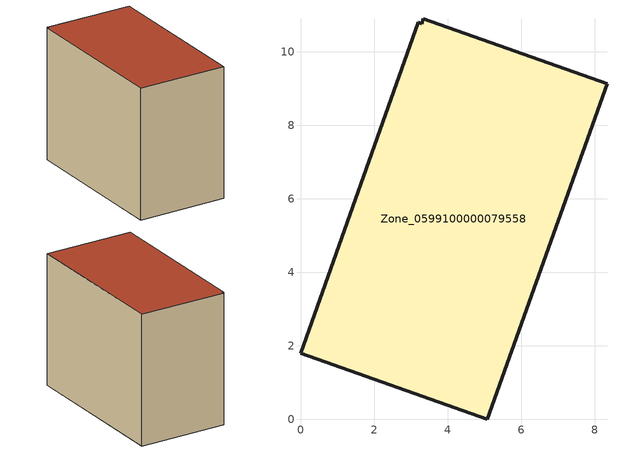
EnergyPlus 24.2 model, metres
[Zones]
Zone_0599100000079558
 floor ground (C_G): 3.34,10.9 8.34,9.13 5.08,0 0,1.8 3.2,10.8 3.29,10.77 z0.44
 wall outside (C_F): 5.08,0 8.34,9.13 3.34,10.9 3.29,10.77 3.2,10.8 0,1.8 5.08,0 z0.44:8.3
 roof outside (C_R): 8.34,9.13 3.34,10.9 3.29,10.77 3.2,10.8 0,1.8 5.08,0 z8.3
[BUILDING]
Pand.0599100000079558: North Axis=0; Terrain=City; Loads Convergence Tolerance Value=0.04; Temperature Convergence Tolerance Value=0.4; Solar Distribution=FullExterior; Maximum Number of Warmup Days=25; Minimum Number of Warmup Days=1
[Site:Location]
Rotterdam.The.Hague.AP_ZH_NLD Design_Conditions: Latitude=51.96; Longitude=4.45; Time Zone=1; Elevation=-4.5
[SITE:GROUNDTEMPERATURE:BUILDINGSURFACE]
18, 18, 18, 18, 18, 18, 18, 18, 18, 18, 18, 18
[MATERIAL] Thermal Absorptance=0.9; Solar Absorptance=0.7; Visible Absorptance=0.7
Name | Roughness | Thickness | Conductivity | Density | Specific Heat
G.TI.1975-1991 | MediumSmooth | 0.15 | 0.288461 | 540 | 1210
F.TI.1975-1991 | Rough | 0.3 | 0.230769 | 1920 | 840
R.TI.1975-1991 | MediumRough | 0.2 | 0.153846 | 1500 | 1000
[CONSTRUCTION]
C_G: G.TI.1975-1991
C_F: F.TI.1975-1991
C_R: R.TI.1975-1991
[ZONE]
Zone_0599100000079558: Type=1; Multiplier=1; Ceiling Height=Autocalculate; Volume=Autocalculate; Floor Area=autocalculate; Part of Total Floor Area=Yes
[ZONEINFILTRATION:DESIGNFLOWRATE]
Infil_Zone_0599100000079558: Zone or ZoneList or Space or SpaceList=Zone_0599100000079558; Schedule=AlwaysOn; Design Flow Rate Calculation Method=Flow/Area; Flow Rate per Floor Area=0.003; Constant Term Coefficient=1; Temperature Term Coefficient=0; Velocity Term Coefficient=0; Velocity Squared Term Coefficient=0
[HVACTEMPLATE:ZONE:IDEALLOADSAIRSYSTEM]
Zone_0599100000079558: Maximum Heating Supply Air Temperature=50; Minimum Cooling Supply Air Temperature=13; Maximum Heating Supply Air Humidity Ratio=0.0156; Minimum Cooling Supply Air Humidity Ratio=0.0077; Heating Limit=NoLimit; Cooling Limit=NoLimit; Dehumidification Control Type=ConstantSensibleHeatRatio; Cooling Sensible Heat Ratio=0.7; Dehumidification Setpoint=60; Humidification Control Type=None; Humidification Setpoint=30; Outdoor Air Method=None; Outdoor Air Flow Rate per Person=0.00944; Outdoor Air Flow Rate per Zone Floor Area=0; Outdoor Air Flow Rate per Zone=0; Demand Controlled Ventilation Type=None; Outdoor Air Economizer Type=NoEconomizer; Heat Recovery Type=None; Sensible Heat Recovery Effectiveness=0.7; Latent Heat Recovery Effectiveness=0.65
[ZONECONTROL:THERMOSTAT]
ThermostatControl_Zone_0599100000079558: Zone or ZoneList=Zone_0599100000079558; Control Type Schedule=DualSetpointControlType; Control 1=Thermostat_Zone_0599100000079558; Temperature Difference Between Cutout And Setpoint=0
[THERMOSTATSETPOINT:DUALSETPOINT]
Thermostat_Zone_0599100000079558: Heating Setpoint Temperature Schedule=HeatingSetpoint_Zone_0599100000079558; Cooling Setpoint Temperature Schedule=CoolingSetpoint_Zone_0599100000079558
[SCHEDULE:COMPACT]
HeatingSetpoint_Zone_0599100000079558: Through: 12/31, For: AllDays, Until: 24:00, 21
CoolingSetpoint_Zone_0599100000079558: Through: 12/31, For: AllDays, Until: 24:00, 24
DualSetpointControlType: Through: 12/31, For: AllDays, Until: 24:00, 4
AlwaysOn: Through: 12/31, For: AllDays, Until: 24:00, 1
